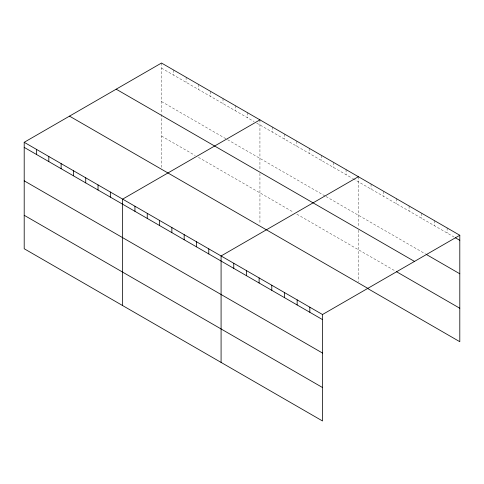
<?xml version="1.0" encoding="UTF-8"?>
<svg xmlns="http://www.w3.org/2000/svg" width="484" height="484" viewBox="0 0 484 484"><rect width="100%" height="100%" fill="white"/><g stroke="black" fill="none" stroke-linecap="round" stroke-linejoin="round"><path stroke-width="0.36" stroke-dasharray="2.42 1.81" d="M161.493 68.111L254.106 121.581M256.695 123.075L352.546 178.414M353.193 178.79L454.095 237.045M161.493 101.561L226.905 139.325M227.553 139.701L325.345 196.165M325.992 196.534L425.569 254.027M161.493 136.028L195.167 155.473M198.41 157.342L293.613 212.307M296.849 214.176L395.144 270.925M447.119 227.94L447.119 233.022M434.444 220.619L434.444 225.701M421.764 213.299L421.764 218.381M409.089 205.978L409.089 211.06M396.408 198.658L396.408 203.74M383.733 191.343L383.733 196.419M371.053 184.023L371.053 189.099M358.378 176.702L358.378 227.22M358.378 230.215L358.378 281.694M346.072 169.6L346.072 174.676M333.766 162.491L333.766 167.573M321.461 155.388L321.461 160.47M309.155 148.285L309.155 153.361M296.849 141.177L296.849 146.259M284.544 134.074L284.544 139.156M272.238 126.971L272.238 132.053M259.932 119.869L259.932 170.386M259.932 173.381L259.932 224.128M247.626 112.76L247.626 117.842M235.321 105.657L235.321 110.739M223.015 98.555L223.015 103.63M210.709 91.452L210.709 96.528M198.41 84.343L198.41 89.425M186.104 77.24L186.104 82.322M173.798 70.138L173.798 75.214M161.493 63.029L161.493 113.552M161.493 114.297L161.493 167.295"/><path stroke-width="0.73" d="M24.2 142.296L322.507 314.521L322.507 420.971L24.2 248.74L24.2 142.296L161.493 63.029L459.8 235.26L459.8 341.704L367.247 288.27M259.932 119.869L122.64 199.13L122.64 305.579M358.378 176.702L221.085 255.963L221.085 362.413M322.507 314.521L459.8 235.26M455.365 237.777L459.8 240.336M426.204 254.39L459.8 273.787M116.184 89.189L414.492 261.414M396.408 271.657L459.8 308.254M69.508 116.136L367.816 288.367M24.2 147.378L322.507 319.603M24.2 180.828L322.507 353.054M24.2 215.289L322.507 387.521M309.833 307.201L309.833 312.283M297.152 299.886L297.152 304.962M284.477 292.566L284.477 297.642M271.796 285.245L271.796 290.321M259.115 277.925L259.115 283.007M246.441 270.604L246.441 275.686M233.76 263.284L233.76 268.366M208.779 248.861L208.779 253.943M196.474 241.758L196.474 246.84M184.168 234.655L184.168 239.731M171.862 227.547L171.862 232.629M159.557 220.444L159.557 225.526M147.251 213.341L147.251 218.417M134.945 206.232L134.945 211.314M110.334 192.027L110.334 197.109M98.034 184.924L98.034 190M85.728 177.816L85.728 182.898M73.423 170.713L73.423 175.795M61.117 163.61L61.117 168.692M48.811 156.507L48.811 161.583M36.506 149.399L36.506 154.481"/></g></svg>
